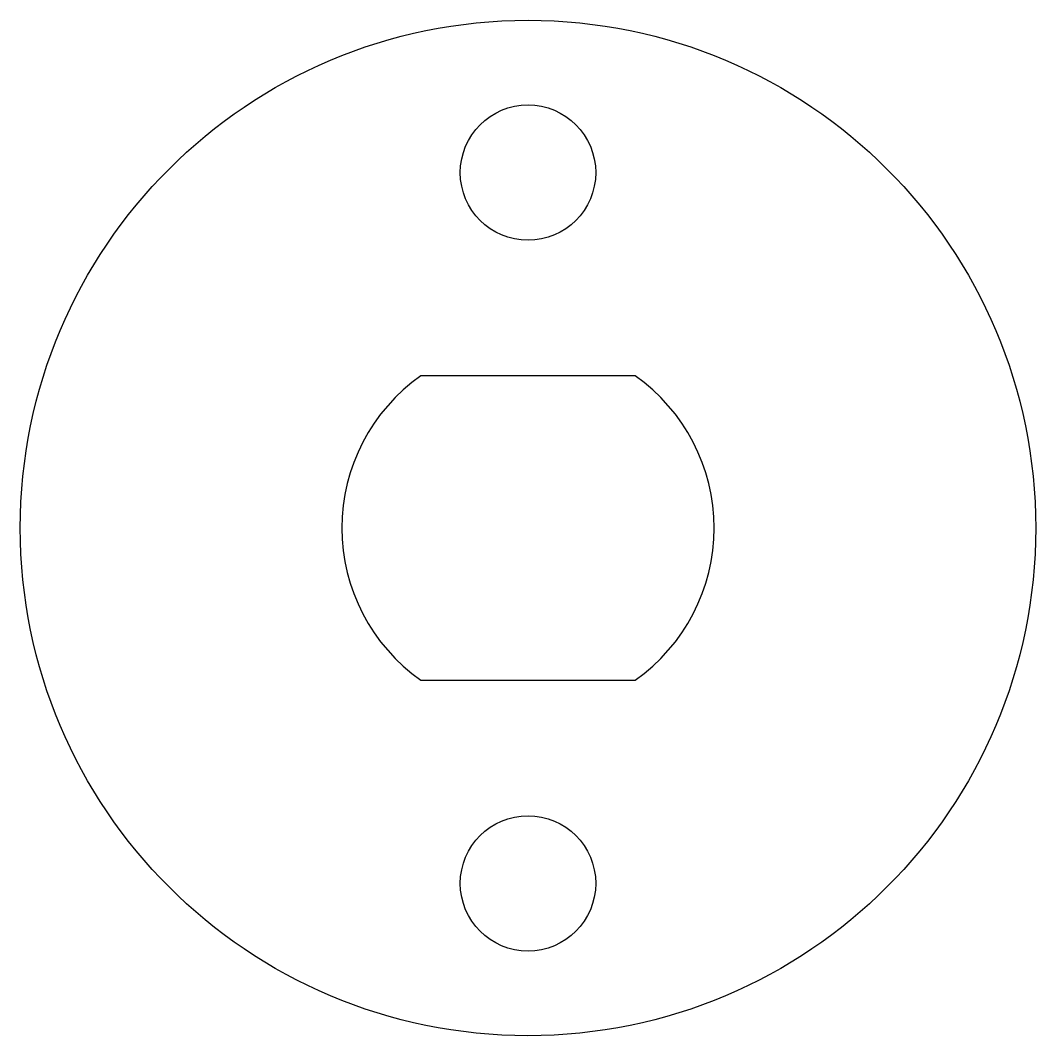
# Model space of a CAD drawing. Header units: millimetres. Extents: x -7.5 to 7.5, y -7.5 to 7.5.
import ezdxf

# ---------------------------------------------------------------- set-up
doc = ezdxf.new("R2010")
doc.units = ezdxf.units.MM

msp = doc.modelspace()

# ---------------------------------------------------------------- linework, layer by layer
at = {"color": 7, "linetype": 'Continuous', "lineweight": 25}
for p, q in [((1.581, 2.25), (-1.581, 2.25)), ((-1.581, -2.25), (1.581, -2.25))]:
    msp.add_line(p, q, dxfattribs=at)
for centre, radius in [((0, 0), 7.5), ((0, 5.25), 1), ((0, -5.25), 1)]:
    msp.add_circle(centre, radius, dxfattribs=at)
for start, end in [(125.0968, 234.9032), (305.0968, 54.9032)]:
    msp.add_arc((0, 0), 2.75, start, end, dxfattribs=at)

doc.saveas('drawing.dxf')
